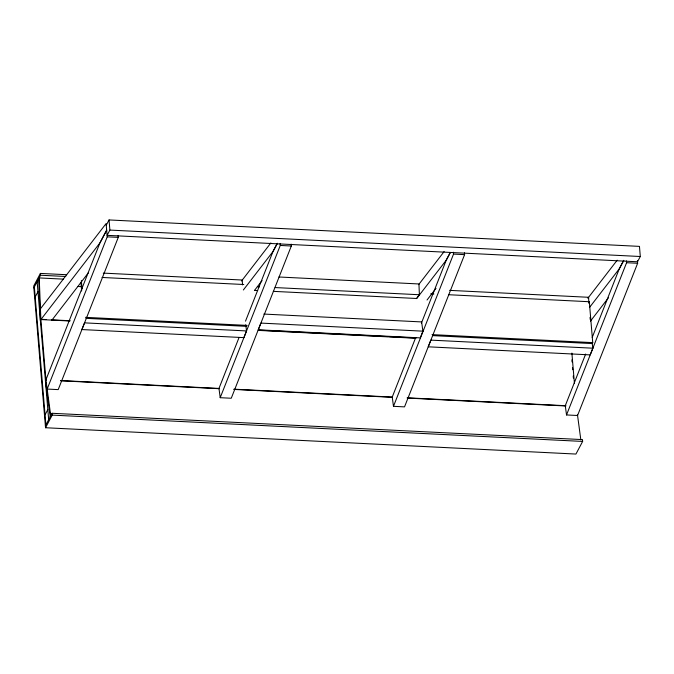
<?xml version="1.0" encoding="UTF-8"?>
<svg xmlns="http://www.w3.org/2000/svg" width="674" height="674" viewBox="0 0 674 674"><rect width="100%" height="100%" fill="white"/><g stroke="black" fill="none" stroke-linecap="round" stroke-linejoin="round"><path stroke-width="1.01" d="M246.541 330.934L243.912 337.632L81.916 329.561L84.545 322.863L246.541 330.934L245.715 324.775M422.884 331.161L420.256 337.876L258.26 329.805L260.889 323.09L422.884 331.161L421.629 321.928L263.82 314.067M592.859 348.197L590.23 354.886L428.226 346.815L430.863 340.126L592.859 348.197L592.168 343.058M45.916 379.807L50.71 415.555L50.238 416.751L45.444 381.012L99.76 243.339L106.677 230.281M40.448 308.776L106.113 223.557L107.225 236.835L47.155 389.067L58.208 389.614L118.27 237.383L118.118 235.512M238.958 337.741L218.966 388.435L220.204 397.694L231.258 398.241L291.32 246.01L291.16 244.131M245.504 321.169L272.81 251.966L277.418 243.255M220.204 397.694L280.266 245.454L280.114 243.584M415.69 337.607L392.234 397.062L393.473 406.321L404.526 406.877L464.588 254.646L464.428 252.767M421.461 322.981L446.07 260.602L450.224 252.767M393.473 406.321L453.535 254.09L453.383 252.219M585.664 354.027L565.275 405.689L566.522 414.948L577.567 415.496L637.638 263.264L637.402 260.459M592.202 337.455L619.12 269.221L623.728 260.518M566.522 414.948L626.584 262.717L626.424 260.846M40.389 273.417L33.7 286.046L33.852 287.865L40.541 275.236L40.389 273.417L66.642 274.714M35.191 296.931L37.98 291.673M63.364 279.129L39.21 277.924L38.688 278.598L40.364 320.234L40.87 319.291L46.118 319.552M106.256 225.209L109.045 219.943L639.457 246.381L640.3 256.508L637.511 261.773L107.099 235.336L109.887 230.078L109.045 219.943M106.66 230.104L99.744 243.162L40.364 320.234M45.444 381.012L45.942 380.06L40.87 319.291M45.04 414.83L47.829 409.573M45.385 425.909L52.075 413.28L582.479 439.6L582.631 441.428L575.941 454.057L45.546 427.737L33.843 287.747M45.546 427.737L52.227 415.108L52.075 413.28M276.938 243.954L272.793 251.79L243.365 289.988M450.207 252.59L446.062 260.425L416.625 298.624M588.823 302.685L589.32 301.733L448.589 294.723M623.72 260.341L619.103 269.052L589.674 307.243M589.32 301.733L592.732 342.628L592.235 343.572L432.598 335.618M51.932 320.116L88.404 272.776M241.545 280.999L270.872 242.935M254.41 290.536L262.085 280.578M418.638 284.664L444.141 251.571M278.901 276.989L418.95 283.965L419.38 294.749L416.507 298.489L273.315 291.353M427.038 300.006L435.994 288.379M587.863 298.253L617.19 260.189M590.491 321.085L608.403 297.832M109.887 230.078L640.3 256.508M107.225 236.835L118.27 237.383M280.266 245.454L291.32 246.01M453.535 254.09L464.588 254.646M626.584 262.717L637.638 263.264M103.282 273.105L242.286 280.03L242.488 284.933M449.6 290.359L588.604 297.293L588.84 303.174M102.018 277.452L243.794 284.512M430.737 293.83L433.887 293.99M40.541 275.236L65.749 276.483M257.384 286.677L259.473 286.779M275.152 287.562L419.38 294.749M254.511 290.41L257.645 290.57M77.847 286.484L82.026 286.686M85.472 317.344L247.206 325.407M432.051 334.616L592.732 342.628M86.019 318.347L246.709 326.351M51.367 319.813L70.273 320.757M258.285 330.125L387.474 336.562M389.572 336.663L415.833 337.977M69.245 320.976L40.887 319.56L39.21 277.924M258.302 330.395L415.85 338.247M60.618 380.54L219.219 388.443M233.929 389.176L392.521 397.079M407.231 397.812L565.823 405.714M60.652 380.793L219.244 388.696M233.954 389.429L392.554 397.331M407.256 398.064L565.857 405.975M52.227 415.108L582.631 441.428M577.424 414.409L580.853 439.945M590.045 317.361L590.222 319.459M571.889 353.058L574.433 383.447M571.881 359.84L572.049 361.93M572.529 367.625L572.706 369.723M573.229 376.008L573.406 378.106M81.36 280.595L82.06 288.986M80.947 282.591L81.647 290.983M37.129 281.538L48.68 419.7M34.349 286.804L45.891 424.965"/></g></svg>
